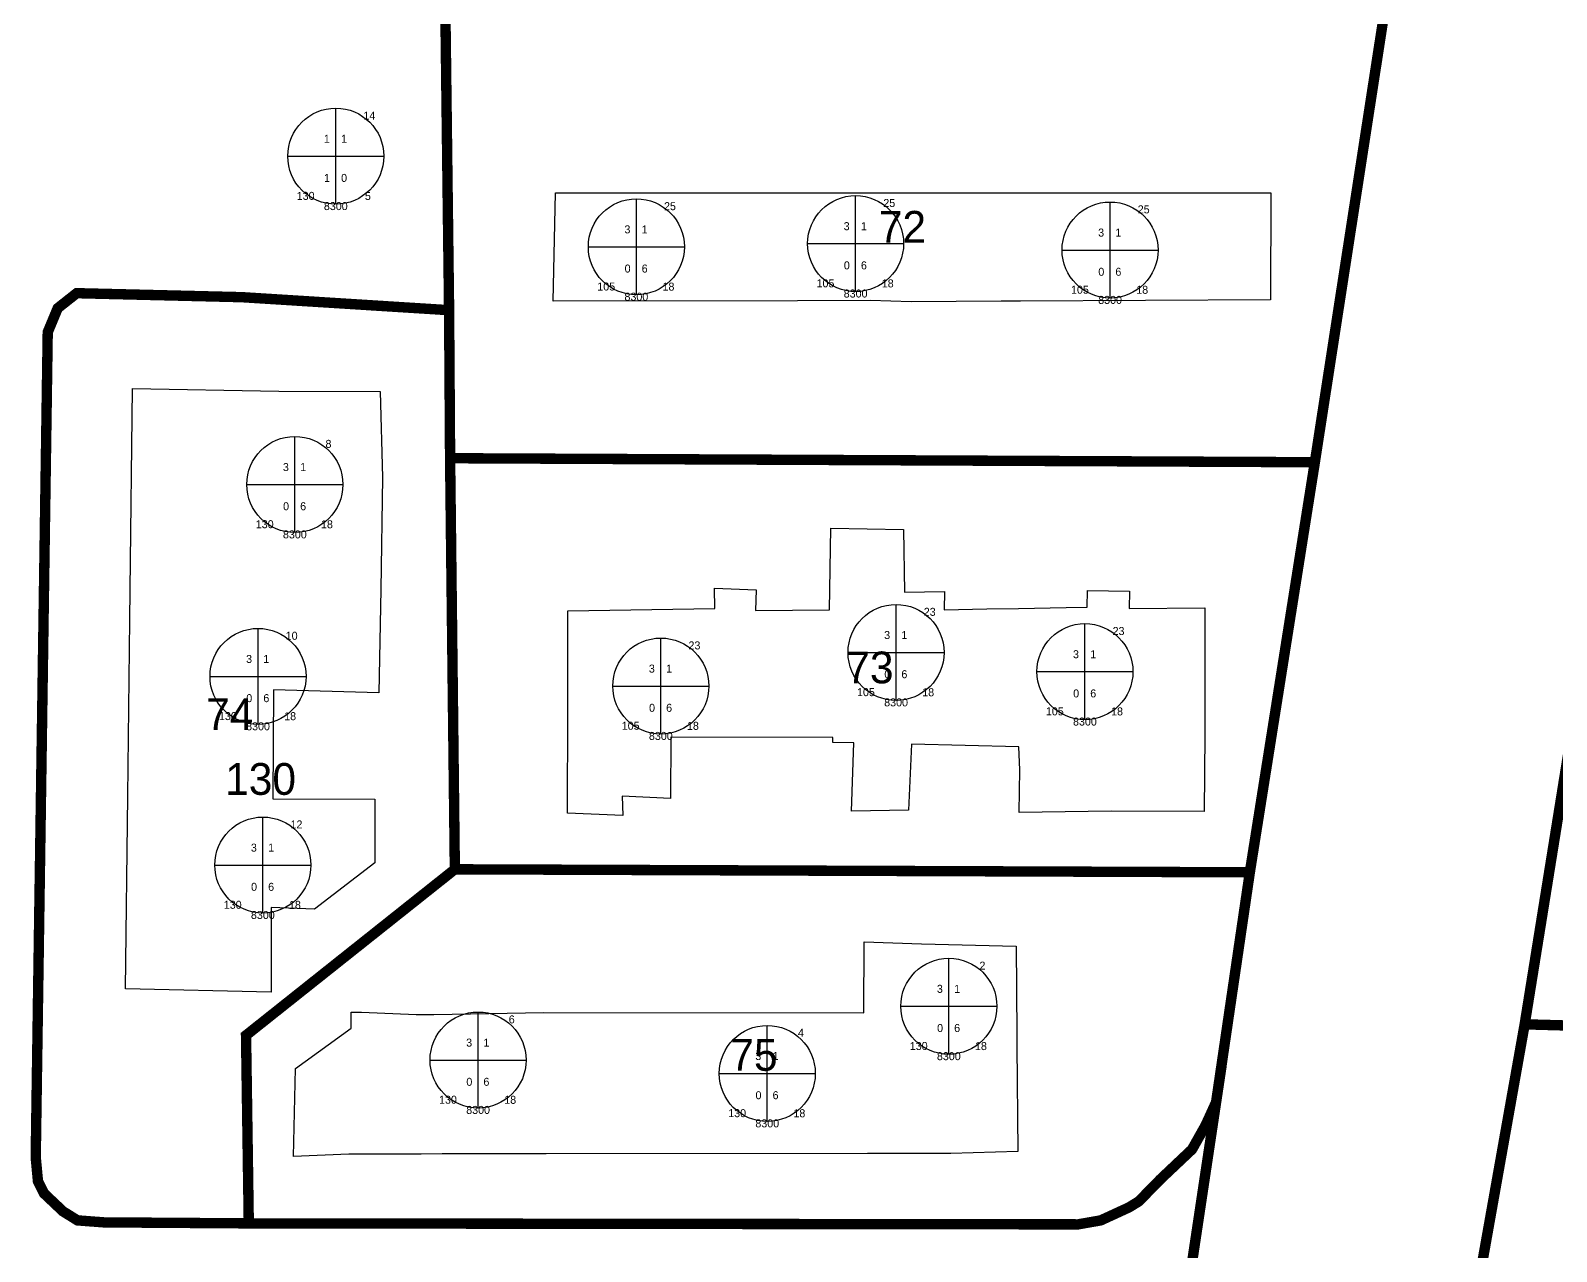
# Model space of a CAD drawing. Header units: inches. Extents: x 179568 to 180433, y 653998 to 654850.
# Drawn here: x 180182.6 to 180278, y 654543.6 to 654619.9 of the extents above; entities that cross this region are included whole.
import ezdxf
from ezdxf.enums import TextEntityAlignment as Align

# ---------------------------------------------------------------- set-up
doc = ezdxf.new("R2010")
doc.units = ezdxf.units.IN
doc.header["$MEASUREMENT"] = 0
for name, color, linetype in [('2200', 254, 'Continuous'), ('2203', 7, 'Continuous'), ('2206', 255, 'Continuous'), ('9100', 255, 'Continuous'), ('chelkot lines', 1, 'Continuous'), ('chelkot numbers', 1, 'Continuous')]:
    doc.layers.add(name, color=color, linetype=linetype)
doc.styles.add('HEBTXT', font='HEBTXT.shx')
doc.styles.get("Standard").update_dxf_attribs({"font": 'arial.ttf'})

# ---------------------------------------------------------------- blocks, each defined once
blk = doc.blocks.new('2206')
at = {"color": 0, "lineweight": -2}
for p, q in [((0, -7.5), (0, 7.5)), ((-7.5, 0), (7.5, 0))]:
    blk.add_line(p, q, dxfattribs=at)
blk.add_circle((0, 0), 7.5, dxfattribs=at)
at = {"color": 0, "lineweight": -2, "style": 'HEBTXT'}
for tag, p in [('NUM-FLOORS', (-0.9326794411930036, 2.09944040011563)), ('NUM-BUSNS-CUR', (-0.9046843154182731, -4.023433771471908))]:
    blk.add_attdef(tag, text='', height=2, dxfattribs=at).set_placement(p, align=Align.RIGHT)
for tag, p in [('NUM-ENTR', (0.8310165110487883, 2.09944040011563)), ('NUM-APTS-CUR', (0.8310165110487883, -4.023433771471908))]:
    blk.add_attdef(tag, p, '', height=2, dxfattribs=at)
at = {"lineweight": -2, "style": 'HEBTXT', "flags": 1}
for tag, p in [('CITY-CODE', (0, -12.5)), ('STREET-CODE', (0, -15)), ('STRT_TYPE', (0, -27.5)), ('STREET-CODE-2', (0, -30))]:
    blk.add_attdef(tag, text='', height=2, dxfattribs=at).set_placement(p, align=Align.CENTER)
at = {"color": 0, "lineweight": -2, "style": 'HEBTXT'}
blk.add_attdef('BLDG-TYPE', text='', height=2, dxfattribs=at).set_placement((0, -22.5), align=Align.CENTER)
at = {"lineweight": -2, "style": 'HEBTXT'}
for tag, p in [('BLDG-NUM-2', (0, -32.5)), ('BLDG-LETTER-2', (0, -35))]:
    blk.add_attdef(tag, text='', height=2, dxfattribs=at).set_placement(p, align=Align.CENTER)
at = {"layer": '2203', "lineweight": -2, "style": 'HEBTXT'}
for tag, p in [('BLDG-NUM', (0, -17.5)), ('BLDG-LETTER', (0, -20))]:
    blk.add_attdef(tag, text='', height=2, dxfattribs=at).set_placement(p, align=Align.CENTER)

msp = doc.modelspace()

# ---------------------------------------------------------------- linework, layer by layer
at = {"layer": '2200'}
for points in [[(180244.49, 654602.94, 71.55), (180243.27, 654602.9300000002, 71.55), (180237.66, 654602.9, 74.34), (180235.11, 654602.9700000001, 74.34), (180230.55, 654602.9600000001, 74), (180230.55, 654602.9600000001, 74), (180215.28, 654602.94, 71.55), (180215.42, 654609.7000000001, 71.55), (180230.27, 654609.7000000001, 71.55), (180230.49, 654609.7000000001, 71.55), (180236.54, 654609.7000000001, 71.55), (180242.59, 654609.7100000001, 71.55), (180244.66, 654609.7100000001, 71.55), (180260.13, 654609.7100000001, 71.55), (180260.1, 654603.03, 71.55), (180244.49, 654602.94, 71.55)], [(180200.37, 654564.94, 71.23), (180197.67, 654565.05, 71.23), (180197.67, 654559.77, 71.23), (180188.57, 654559.9700000001, 71.23), (180188.7, 654572, 71.23), (180188.83, 654583.01, 71.23), (180188.85, 654584.9, 71.23), (180188.99, 654597.49, 71.23), (180198.14, 654597.32, 71.23), (180204.48, 654597.29, 65.91), (180204.62, 654591.92, 71.23), (180204.51, 654584.9300000002, 71.23), (180204.4, 654578.4600000001, 71.23), (180197.81, 654578.66, 71.23), (180197.76, 654571.85, 71.23), (180197.76, 654571.85, 71.23), (180204.14, 654571.8100000002, 71.23), (180204.15, 654567.8400000001, 71.23)], [(180237.48, 654571.13, 65.73), (180233.93, 654571.0600000002, 65.73), (180234.06, 654575.3300000001, 73.69), (180232.75, 654575.36, 73.69), (180232.75, 654575.6800000002, 73.76), (180232.74, 654575.6800000002, 73.76), (180222.64, 654575.69, 71.04000000000002), (180222.61, 654571.87, 71.04000000000002), (180219.59, 654572.01, 71.04000000000002), (180219.63, 654570.79, 71.04000000000002), (180216.17, 654570.94, 71.04000000000002), (180216.19, 654577.27, 71.04000000000002), (180216.2, 654583.5900000001, 71.04000000000002), (180225.39, 654583.74, 71.04000000000002), (180225.37, 654585, 71.04000000000002), (180227.96, 654584.9, 71.04000000000002), (180227.92, 654583.6, 71.04000000000002), (180232.55, 654583.65, 71.04000000000002), (180232.55, 654583.65, 71.04000000000002), (180232.63, 654588.76, 65.62), (180237.17, 654588.67, 65.62), (180237.23, 654584.76, 71.04000000000002), (180239.73, 654584.8, 71.04000000000002), (180239.72, 654583.66, 71.04000000000002), (180242.38, 654583.7100000001, 71.04000000000002), (180244.36, 654583.74, 71.04000000000002), (180244.36, 654583.74, 71.04000000000002), (180247.34, 654583.8, 71.04000000000002), (180248.65, 654583.82, 71.04000000000002), (180248.67, 654584.85, 71.04000000000002), (180251.29, 654584.8100000002, 71.04000000000002), (180251.28, 654583.73, 71.04000000000002), (180256.01, 654583.77, 71.04000000000002), (180256, 654575.8400000001, 71.04000000000002), (180255.96, 654571.05, 65.54000000000002), (180250.14, 654571.0600000002, 65.54000000000002), (180244.39, 654570.99, 72.02000000000001), (180244.45, 654573.66, 73.38000000000001), (180244.38, 654575.1, 73.69), (180244.38, 654575.1, 73.69), (180237.67, 654575.25, 73.69)], [(180234.69, 654558.4600000001, 64.88000000000001), (180234.69, 654558.4600000001, 64.88000000000001), (180234.71, 654562.9, 64.2), (180238.3, 654562.78, 64.2), (180244.22, 654562.64, 64.85000000000001), (180244.24, 654559.9500000001, 64.62), (180244.26, 654557.0600000002, 64.62), (180244.26, 654556.39, 64.21), (180244.31, 654549.8100000002, 64.21), (180240.14, 654549.6800000002, 70.35000000000001), (180234.93, 654549.67, 70.35000000000001), (180234.93, 654549.67, 70.35000000000001), (180214.84, 654549.65, 70.35000000000001), (180212.71, 654549.65, 70.35000000000001), (180209.28, 654549.65, 64.59), (180208.35, 654549.65, 64.59), (180207.04, 654549.64, 64.59), (180206.96, 654549.64, 65.96), (180206.56, 654549.64, 66.36), (180202.52, 654549.64, 70.35000000000001), (180199.05, 654549.49, 67.4), (180199.19, 654554.98, 67.4), (180202.66, 654557.51, 70.35000000000001), (180202.67, 654558.51, 70.35000000000001), (180203.31, 654558.51, 69.66), (180206.72, 654558.37, 69.96), (180207.83, 654558.37, 70.08), (180214.7, 654558.48, 70.93000000000002), (180214.7, 654558.48, 70.93000000000002)]]:
    msp.add_polyline3d(points, close=True, dxfattribs=at)
at = {"layer": 'chelkot lines', "color": 160, "linetype": 'Continuous', "true_color": 0x2323ff, "const_width": 0.65}
for points in [[(180237.4531000005, 654461.6250000016), (180243.9063000018, 654487.25), (180246.5000000009, 654497.6875), (180249.9531000005, 654514.4375), (180252.8905999996, 654527.9375), (180253.4219000023, 654531.0000000019), (180256.7031000004, 654552.8750000016), (180258.8125000009, 654567.250000002), (180262.875000001, 654592.8750000037), (180267.4219000004, 654622.3125000019), (180271.8125, 654649.3125), (180274.4375000018, 654666.0625), (180275.4219000013, 654676.0000000019), (180276, 654682.0625000017), (180294.4688000008, 654680.2500000037), (180292.6405999996, 654662.1875), (180282.4063000008, 654597.999999998), (180282.0625000009, 654595.5000000019), (180275.9844000004, 654557.7500000036), (180266.7968999995, 654506.1250000036), (180265.5469000013, 654500.3750000019), (180262.4688000008, 654479.5)], [(180208.5312999999, 654622.5000000019), (180208.7813000018, 654602.3750000017), (180195.8438000008, 654603.1875000017), (180185.5155999996, 654603.4375000017), (180184.3281000005, 654602.499999998), (180183.7030999996, 654600.999999998), (180182.9530999996, 654549.437500002), (180183.0938000008, 654547.9375000019), (180183.4688, 654547.1875), (180184.6562999999, 654546.0625000017), (180185.5625000009, 654545.5), (180187.2031000005, 654545.3750000017), (180196.2655999996, 654545.3124999981), (180248.0780999996, 654545.25), (180249.5000000009, 654545.5), (180251.2656000005, 654546.3125), (180251.8750000009, 654546.6875000017), (180253.218799999, 654548.0625), (180255.2031000005, 654549.9375), (180256.0469000004, 654551.4375), (180256.7031000004, 654552.8750000016), (180253.4219000023, 654531.0000000019)]]:
    msp.add_lwpolyline(points, dxfattribs=at)
for points in [[(180262.875000001, 654592.8750000037), (180208.8437999999, 654593.1250000017), (180208.7813000018, 654602.3750000017), (180208.5312999999, 654622.5000000019), (180267.4219000004, 654622.3125000019), (180262.875000001, 654592.8750000037)], [(180184.6562999999, 654546.0625000017), (180183.4688, 654547.1875), (180183.0938000008, 654547.9375000019), (180182.9530999996, 654549.437500002), (180183.7030999996, 654600.999999998), (180184.3281000005, 654602.499999998), (180185.5155999996, 654603.4375000017), (180195.8438000008, 654603.1875000017), (180208.7813000018, 654602.3750000017), (180208.8437999999, 654593.1250000017), (180209.1406000005, 654567.4375000019), (180196.0938000008, 654557.0625), (180196.2655999996, 654545.3124999981), (180187.2031000005, 654545.3750000017), (180185.5625000009, 654545.5), (180184.6562999999, 654546.0625000017)], [(180309.8594000023, 654556.8125), (180275.9844000004, 654557.7500000036), (180282.0625000009, 654595.5000000019), (180310.3281000014, 654595.8125), (180310.1250000009, 654572.8125000017), (180309.8594000023, 654556.8125)], [(180258.8125000009, 654567.250000002), (180209.1406000005, 654567.4375000019), (180208.8437999999, 654593.1250000017), (180262.875000001, 654592.8750000037), (180258.8125000009, 654567.250000002)], [(180249.5000000009, 654545.5), (180248.0780999996, 654545.25), (180196.2655999996, 654545.3124999981), (180196.0938000008, 654557.0625), (180209.1406000005, 654567.4375000019), (180258.8125000009, 654567.250000002), (180256.7031000004, 654552.8750000016), (180256.0469000004, 654551.4375), (180255.2031000005, 654549.9375), (180253.218799999, 654548.0625), (180251.8750000009, 654546.6875000017), (180251.2656000005, 654546.3125), (180249.5000000009, 654545.5)], [(180268.0937999999, 654494.9375), (180266.5313000008, 654496.7500000017), (180265.749999999, 654498.5625), (180265.5469000013, 654500.3750000019), (180266.7968999995, 654506.1250000036), (180275.9844000004, 654557.7500000036), (180309.8594000023, 654556.8125), (180306.8594000023, 654543.8750000017), (180300.3438000017, 654514.6875000037), (180295.2656000005, 654491.25), (180272.4063000008, 654493.5000000037), (180269.9375000019, 654494.0000000017), (180268.0937999999, 654494.9375)]]:
    msp.add_lwpolyline(points, close=True, dxfattribs=at)

# ---------------------------------------------------------------- block references
at = {"layer": '2206'}
ref = msp.add_blockref('2206', (180201.7012, 654611.9983), dxfattribs=dict(at, xscale=0.4, yscale=0.4))
ref.add_attrib('CITY_CODE', '8300', dxfattribs={"layer": '9100', "color": 7, "height": 0.5, "style": 'HEBTXT'}).set_placement((180201.7012, 654608.6304699878), align=Align.CENTER)
ref.add_attrib('STREET_COD', '130', dxfattribs={"layer": '9100', "color": 7, "height": 0.5, "style": 'HEBTXT'}).set_placement((180199.8191024847, 654609.2680743989), align=Align.CENTER)
ref.add_attrib('BLDG_NUM', '14', dxfattribs={"layer": '2203', "color": 7, "height": 0.5, "style": 'HEBTXT'}).set_placement((180203.8023359996, 654614.2874062475), align=Align.CENTER)
ref.add_attrib('STRT_TYPE', '5', dxfattribs={"layer": '9100', "color": 7, "height": 0.5, "style": 'HEBTXT'}).set_placement((180203.7070642885, 654609.2616092875), align=Align.CENTER)
ref.add_attrib('NUM_FLOORS', '1', dxfattribs={"layer": '0', "color": 0, "height": 0.5, "style": 'HEBTXT'}).set_placement((180201.3281282235, 654612.83807616), align=Align.RIGHT)
ref.add_attrib('NUM_ENTR', '1', (180202.0336066044, 654612.83807616), dxfattribs={"layer": '0', "color": 0, "height": 0.5, "style": 'HEBTXT'})
ref.add_attrib('NUM_APTS_C', '0', (180202.0336066044, 654610.3889264914), dxfattribs={"layer": '0', "color": 0, "height": 0.5, "style": 'HEBTXT'})
ref.add_attrib('NUM_BUSNS_', '1', dxfattribs={"layer": '0', "color": 0, "height": 0.5, "style": 'HEBTXT'}).set_placement((180201.3393262739, 654610.3889264914), align=Align.RIGHT)
ref = msp.add_blockref('2206', (180220.481775681, 654606.3347736787), dxfattribs=dict(at, xscale=0.4, yscale=0.4))
ref.add_attrib('CITY_CODE', '8300', dxfattribs={"layer": '9100', "color": 7, "height": 0.5, "style": 'HEBTXT'}).set_placement((180220.481775681, 654602.9669436665), align=Align.CENTER)
ref.add_attrib('STREET_COD', '105', dxfattribs={"layer": '9100', "color": 7, "height": 0.5, "style": 'HEBTXT'}).set_placement((180218.5996781657, 654603.6045480776), align=Align.CENTER)
ref.add_attrib('BLDG_NUM', '25', dxfattribs={"layer": '2203', "color": 7, "height": 0.5, "style": 'HEBTXT'}).set_placement((180222.5829116806, 654608.6238799262), align=Align.CENTER)
ref.add_attrib('STRT_TYPE', '18', dxfattribs={"layer": '9100', "color": 7, "height": 0.5, "style": 'HEBTXT'}).set_placement((180222.4876399694, 654603.5980829662), align=Align.CENTER)
ref.add_attrib('NUM_FLOORS', '3', dxfattribs={"layer": '0', "color": 0, "height": 0.5, "style": 'HEBTXT'}).set_placement((180220.1087039045, 654607.1745498388), align=Align.RIGHT)
ref.add_attrib('NUM_ENTR', '1', (180220.8141822854, 654607.1745498388), dxfattribs={"layer": '0', "color": 0, "height": 0.5, "style": 'HEBTXT'})
ref.add_attrib('NUM_APTS_C', '6', (180220.8141822854, 654604.7254001701), dxfattribs={"layer": '0', "color": 0, "height": 0.5, "style": 'HEBTXT'})
ref.add_attrib('NUM_BUSNS_', '0', dxfattribs={"layer": '0', "color": 0, "height": 0.5, "style": 'HEBTXT'}).set_placement((180220.1199019548, 654604.7254001701), align=Align.RIGHT)
ref = msp.add_blockref('2206', (180234.1811010239, 654606.5346092187), dxfattribs=dict(at, xscale=0.4, yscale=0.4))
ref.add_attrib('CITY_CODE', '8300', dxfattribs={"layer": '9100', "color": 7, "height": 0.5, "style": 'HEBTXT'}).set_placement((180234.1811010239, 654603.1667792065), align=Align.CENTER)
ref.add_attrib('STREET_COD', '105', dxfattribs={"layer": '9100', "color": 7, "height": 0.5, "style": 'HEBTXT'}).set_placement((180232.2990035086, 654603.8043836176), align=Align.CENTER)
ref.add_attrib('BLDG_NUM', '25', dxfattribs={"layer": '2203', "color": 7, "height": 0.5, "style": 'HEBTXT'}).set_placement((180236.2822370235, 654608.8237154662), align=Align.CENTER)
ref.add_attrib('STRT_TYPE', '18', dxfattribs={"layer": '9100', "color": 7, "height": 0.5, "style": 'HEBTXT'}).set_placement((180236.1869653123, 654603.7979185062), align=Align.CENTER)
ref.add_attrib('NUM_FLOORS', '3', dxfattribs={"layer": '0', "color": 0, "height": 0.5, "style": 'HEBTXT'}).set_placement((180233.8080292474, 654607.3743853788), align=Align.RIGHT)
ref.add_attrib('NUM_ENTR', '1', (180234.5135076283, 654607.3743853788), dxfattribs={"layer": '0', "color": 0, "height": 0.5, "style": 'HEBTXT'})
ref.add_attrib('NUM_APTS_C', '6', (180234.5135076283, 654604.9252357101), dxfattribs={"layer": '0', "color": 0, "height": 0.5, "style": 'HEBTXT'})
ref.add_attrib('NUM_BUSNS_', '0', dxfattribs={"layer": '0', "color": 0, "height": 0.5, "style": 'HEBTXT'}).set_placement((180233.8192272977, 654604.9252357101), align=Align.RIGHT)
ref = msp.add_blockref('2206', (180250.0803146263, 654606.1349381387), dxfattribs=dict(at, xscale=0.4, yscale=0.4))
ref.add_attrib('CITY_CODE', '8300', dxfattribs={"layer": '9100', "color": 7, "height": 0.5, "style": 'HEBTXT'}).set_placement((180250.0803146263, 654602.7671081264), align=Align.CENTER)
ref.add_attrib('STREET_COD', '105', dxfattribs={"layer": '9100', "color": 7, "height": 0.5, "style": 'HEBTXT'}).set_placement((180248.198217111, 654603.4047125375), align=Align.CENTER)
ref.add_attrib('BLDG_NUM', '25', dxfattribs={"layer": '2203', "color": 7, "height": 0.5, "style": 'HEBTXT'}).set_placement((180252.181450626, 654608.4240443861), align=Align.CENTER)
ref.add_attrib('STRT_TYPE', '18', dxfattribs={"layer": '9100', "color": 7, "height": 0.5, "style": 'HEBTXT'}).set_placement((180252.0861789148, 654603.3982474261), align=Align.CENTER)
ref.add_attrib('NUM_FLOORS', '3', dxfattribs={"layer": '0', "color": 0, "height": 0.5, "style": 'HEBTXT'}).set_placement((180249.7072428499, 654606.9747142987), align=Align.RIGHT)
ref.add_attrib('NUM_ENTR', '1', (180250.4127212308, 654606.9747142987), dxfattribs={"layer": '0', "color": 0, "height": 0.5, "style": 'HEBTXT'})
ref.add_attrib('NUM_APTS_C', '6', (180250.4127212308, 654604.52556463), dxfattribs={"layer": '0', "color": 0, "height": 0.5, "style": 'HEBTXT'})
ref.add_attrib('NUM_BUSNS_', '0', dxfattribs={"layer": '0', "color": 0, "height": 0.5, "style": 'HEBTXT'}).set_placement((180249.7184409002, 654604.52556463), align=Align.RIGHT)
ref = msp.add_blockref('2206', (180199.1430526115, 654591.4823793794), dxfattribs=dict(at, xscale=0.4, yscale=0.4))
ref.add_attrib('CITY_CODE', '8300', dxfattribs={"layer": '9100', "color": 7, "height": 0.5, "style": 'HEBTXT'}).set_placement((180199.1430526115, 654588.1145493672), align=Align.CENTER)
ref.add_attrib('STREET_COD', '130', dxfattribs={"layer": '9100', "color": 7, "height": 0.5, "style": 'HEBTXT'}).set_placement((180197.2609550962, 654588.7521537783), align=Align.CENTER)
ref.add_attrib('BLDG_NUM', '8', dxfattribs={"layer": '2203', "color": 7, "height": 0.5, "style": 'HEBTXT'}).set_placement((180201.2441886111, 654593.7714856269), align=Align.CENTER)
ref.add_attrib('STRT_TYPE', '18', dxfattribs={"layer": '9100', "color": 7, "height": 0.5, "style": 'HEBTXT'}).set_placement((180201.1489169, 654588.7456886669), align=Align.CENTER)
ref.add_attrib('NUM_FLOORS', '3', dxfattribs={"layer": '0', "color": 0, "height": 0.5, "style": 'HEBTXT'}).set_placement((180198.769980835, 654592.3221555395), align=Align.RIGHT)
ref.add_attrib('NUM_ENTR', '1', (180199.4754592159, 654592.3221555395), dxfattribs={"layer": '0', "color": 0, "height": 0.5, "style": 'HEBTXT'})
ref.add_attrib('NUM_APTS_C', '6', (180199.4754592159, 654589.8730058708), dxfattribs={"layer": '0', "color": 0, "height": 0.5, "style": 'HEBTXT'})
ref.add_attrib('NUM_BUSNS_', '0', dxfattribs={"layer": '0', "color": 0, "height": 0.5, "style": 'HEBTXT'}).set_placement((180198.7811788853, 654589.8730058708), align=Align.RIGHT)
ref = msp.add_blockref('2206', (180236.7092550558, 654580.9867073784), dxfattribs=dict(at, xscale=0.4, yscale=0.4))
ref.add_attrib('CITY_CODE', '8300', dxfattribs={"layer": '9100', "color": 7, "height": 0.5, "style": 'HEBTXT'}).set_placement((180236.7092550558, 654577.6188773662), align=Align.CENTER)
ref.add_attrib('STREET_COD', '105', dxfattribs={"layer": '9100', "color": 7, "height": 0.5, "style": 'HEBTXT'}).set_placement((180234.8271575405, 654578.2564817773), align=Align.CENTER)
ref.add_attrib('BLDG_NUM', '23', dxfattribs={"layer": '2203', "color": 7, "height": 0.5, "style": 'HEBTXT'}).set_placement((180238.8103910554, 654583.2758136259), align=Align.CENTER)
ref.add_attrib('STRT_TYPE', '18', dxfattribs={"layer": '9100', "color": 7, "height": 0.5, "style": 'HEBTXT'}).set_placement((180238.7151193443, 654578.2500166659), align=Align.CENTER)
ref.add_attrib('NUM_FLOORS', '3', dxfattribs={"layer": '0', "color": 0, "height": 0.5, "style": 'HEBTXT'}).set_placement((180236.3361832793, 654581.8264835385), align=Align.RIGHT)
ref.add_attrib('NUM_ENTR', '1', (180237.0416616602, 654581.8264835385), dxfattribs={"layer": '0', "color": 0, "height": 0.5, "style": 'HEBTXT'})
ref.add_attrib('NUM_APTS_C', '6', (180237.0416616602, 654579.3773338698), dxfattribs={"layer": '0', "color": 0, "height": 0.5, "style": 'HEBTXT'})
ref.add_attrib('NUM_BUSNS_', '0', dxfattribs={"layer": '0', "color": 0, "height": 0.5, "style": 'HEBTXT'}).set_placement((180236.3473813297, 654579.3773338698), align=Align.RIGHT)
ref = msp.add_blockref('2206', (180248.5086663114, 654579.7876941381), dxfattribs=dict(at, xscale=0.4, yscale=0.4))
ref.add_attrib('CITY_CODE', '8300', dxfattribs={"layer": '9100', "color": 7, "height": 0.5, "style": 'HEBTXT'}).set_placement((180248.5086663114, 654576.4198641259), align=Align.CENTER)
ref.add_attrib('STREET_COD', '105', dxfattribs={"layer": '9100', "color": 7, "height": 0.5, "style": 'HEBTXT'}).set_placement((180246.6265687961, 654577.057468537), align=Align.CENTER)
ref.add_attrib('BLDG_NUM', '23', dxfattribs={"layer": '2203', "color": 7, "height": 0.5, "style": 'HEBTXT'}).set_placement((180250.609802311, 654582.0768003856), align=Align.CENTER)
ref.add_attrib('STRT_TYPE', '18', dxfattribs={"layer": '9100', "color": 7, "height": 0.5, "style": 'HEBTXT'}).set_placement((180250.5145305998, 654577.0510034256), align=Align.CENTER)
ref.add_attrib('NUM_FLOORS', '3', dxfattribs={"layer": '0', "color": 0, "height": 0.5, "style": 'HEBTXT'}).set_placement((180248.1355945349, 654580.6274702982), align=Align.RIGHT)
ref.add_attrib('NUM_ENTR', '1', (180248.8410729158, 654580.6274702982), dxfattribs={"layer": '0', "color": 0, "height": 0.5, "style": 'HEBTXT'})
ref.add_attrib('NUM_APTS_C', '6', (180248.8410729158, 654578.1783206295), dxfattribs={"layer": '0', "color": 0, "height": 0.5, "style": 'HEBTXT'})
ref.add_attrib('NUM_BUSNS_', '0', dxfattribs={"layer": '0', "color": 0, "height": 0.5, "style": 'HEBTXT'}).set_placement((180248.1467925852, 654578.1783206295), align=Align.RIGHT)
ref = msp.add_blockref('2206', (180196.8431785085, 654579.492231042), dxfattribs=dict(at, xscale=0.4, yscale=0.4))
ref.add_attrib('CITY_CODE', '8300', dxfattribs={"layer": '9100', "color": 7, "height": 0.5, "style": 'HEBTXT'}).set_placement((180196.8431785085, 654576.1244010298), align=Align.CENTER)
ref.add_attrib('STREET_COD', '130', dxfattribs={"layer": '9100', "color": 7, "height": 0.5, "style": 'HEBTXT'}).set_placement((180194.9610809932, 654576.7620054409), align=Align.CENTER)
ref.add_attrib('BLDG_NUM', '10', dxfattribs={"layer": '2203', "color": 7, "height": 0.5, "style": 'HEBTXT'}).set_placement((180198.9443145081, 654581.7813372895), align=Align.CENTER)
ref.add_attrib('STRT_TYPE', '18', dxfattribs={"layer": '9100', "color": 7, "height": 0.5, "style": 'HEBTXT'}).set_placement((180198.849042797, 654576.7555403295), align=Align.CENTER)
ref.add_attrib('NUM_FLOORS', '3', dxfattribs={"layer": '0', "color": 0, "height": 0.5, "style": 'HEBTXT'}).set_placement((180196.470106732, 654580.3320072021), align=Align.RIGHT)
ref.add_attrib('NUM_ENTR', '1', (180197.1755851129, 654580.3320072021), dxfattribs={"layer": '0', "color": 0, "height": 0.5, "style": 'HEBTXT'})
ref.add_attrib('NUM_APTS_C', '6', (180197.1755851129, 654577.8828575334), dxfattribs={"layer": '0', "color": 0, "height": 0.5, "style": 'HEBTXT'})
ref.add_attrib('NUM_BUSNS_', '0', dxfattribs={"layer": '0', "color": 0, "height": 0.5, "style": 'HEBTXT'}).set_placement((180196.4813047824, 654577.8828575334), align=Align.RIGHT)
ref = msp.add_blockref('2206', (180222.0099880686, 654578.8884302244), dxfattribs=dict(at, xscale=0.4, yscale=0.4))
ref.add_attrib('CITY_CODE', '8300', dxfattribs={"layer": '9100', "color": 7, "height": 0.5, "style": 'HEBTXT'}).set_placement((180222.0099880686, 654575.5206002122), align=Align.CENTER)
ref.add_attrib('STREET_COD', '105', dxfattribs={"layer": '9100', "color": 7, "height": 0.5, "style": 'HEBTXT'}).set_placement((180220.1278905533, 654576.1582046233), align=Align.CENTER)
ref.add_attrib('BLDG_NUM', '23', dxfattribs={"layer": '2203', "color": 7, "height": 0.5, "style": 'HEBTXT'}).set_placement((180224.1111240683, 654581.1775364719), align=Align.CENTER)
ref.add_attrib('STRT_TYPE', '18', dxfattribs={"layer": '9100', "color": 7, "height": 0.5, "style": 'HEBTXT'}).set_placement((180224.0158523571, 654576.1517395119), align=Align.CENTER)
ref.add_attrib('NUM_FLOORS', '3', dxfattribs={"layer": '0', "color": 0, "height": 0.5, "style": 'HEBTXT'}).set_placement((180221.6369162922, 654579.7282063845), align=Align.RIGHT)
ref.add_attrib('NUM_ENTR', '1', (180222.3423946731, 654579.7282063845), dxfattribs={"layer": '0', "color": 0, "height": 0.5, "style": 'HEBTXT'})
ref.add_attrib('NUM_APTS_C', '6', (180222.3423946731, 654577.2790567158), dxfattribs={"layer": '0', "color": 0, "height": 0.5, "style": 'HEBTXT'})
ref.add_attrib('NUM_BUSNS_', '0', dxfattribs={"layer": '0', "color": 0, "height": 0.5, "style": 'HEBTXT'}).set_placement((180221.6481143425, 654577.2790567158), align=Align.RIGHT)
ref = msp.add_blockref('2206', (180197.1431526808, 654567.7019182447), dxfattribs=dict(at, xscale=0.4, yscale=0.4))
ref.add_attrib('CITY_CODE', '8300', dxfattribs={"layer": '9100', "color": 7, "height": 0.5, "style": 'HEBTXT'}).set_placement((180197.1431526808, 654564.3340882325), align=Align.CENTER)
ref.add_attrib('STREET_COD', '130', dxfattribs={"layer": '9100', "color": 7, "height": 0.5, "style": 'HEBTXT'}).set_placement((180195.2610551655, 654564.9716926436), align=Align.CENTER)
ref.add_attrib('BLDG_NUM', '12', dxfattribs={"layer": '2203', "color": 7, "height": 0.5, "style": 'HEBTXT'}).set_placement((180199.2442886804, 654569.9910244922), align=Align.CENTER)
ref.add_attrib('STRT_TYPE', '18', dxfattribs={"layer": '9100', "color": 7, "height": 0.5, "style": 'HEBTXT'}).set_placement((180199.1490169693, 654564.9652275322), align=Align.CENTER)
ref.add_attrib('NUM_FLOORS', '3', dxfattribs={"layer": '0', "color": 0, "height": 0.5, "style": 'HEBTXT'}).set_placement((180196.7700809043, 654568.5416944048), align=Align.RIGHT)
ref.add_attrib('NUM_ENTR', '1', (180197.4755592852, 654568.5416944048), dxfattribs={"layer": '0', "color": 0, "height": 0.5, "style": 'HEBTXT'})
ref.add_attrib('NUM_APTS_C', '6', (180197.4755592852, 654566.0925447361), dxfattribs={"layer": '0', "color": 0, "height": 0.5, "style": 'HEBTXT'})
ref.add_attrib('NUM_BUSNS_', '0', dxfattribs={"layer": '0', "color": 0, "height": 0.5, "style": 'HEBTXT'}).set_placement((180196.7812789546, 654566.0925447361), align=Align.RIGHT)
ref = msp.add_blockref('2206', (180240.005376253, 654558.8780912613), dxfattribs=dict(at, xscale=0.4, yscale=0.4))
ref.add_attrib('CITY_CODE', '8300', dxfattribs={"layer": '9100', "color": 7, "height": 0.5, "style": 'HEBTXT'}).set_placement((180240.005376253, 654555.510261249), align=Align.CENTER)
ref.add_attrib('STREET_COD', '130', dxfattribs={"layer": '9100', "color": 7, "height": 0.5, "style": 'HEBTXT'}).set_placement((180238.1232787377, 654556.1478656601), align=Align.CENTER)
ref.add_attrib('BLDG_NUM', '2', dxfattribs={"layer": '2203', "color": 7, "height": 0.5, "style": 'HEBTXT'}).set_placement((180242.1065122526, 654561.1671975087), align=Align.CENTER)
ref.add_attrib('STRT_TYPE', '18', dxfattribs={"layer": '9100', "color": 7, "height": 0.5, "style": 'HEBTXT'}).set_placement((180242.0112405414, 654556.1414005487), align=Align.CENTER)
ref.add_attrib('NUM_FLOORS', '3', dxfattribs={"layer": '0', "color": 0, "height": 0.5, "style": 'HEBTXT'}).set_placement((180239.6323044765, 654559.7178674213), align=Align.RIGHT)
ref.add_attrib('NUM_ENTR', '1', (180240.3377828574, 654559.7178674213), dxfattribs={"layer": '0', "color": 0, "height": 0.5, "style": 'HEBTXT'})
ref.add_attrib('NUM_APTS_C', '6', (180240.3377828574, 654557.2687177527), dxfattribs={"layer": '0', "color": 0, "height": 0.5, "style": 'HEBTXT'})
ref.add_attrib('NUM_BUSNS_', '0', dxfattribs={"layer": '0', "color": 0, "height": 0.5, "style": 'HEBTXT'}).set_placement((180239.6435025268, 654557.2687177527), align=Align.RIGHT)
ref = msp.add_blockref('2206', (180210.5932623105, 654555.5192958488), dxfattribs=dict(at, xscale=0.4, yscale=0.4))
ref.add_attrib('CITY_CODE', '8300', dxfattribs={"layer": '9100', "color": 7, "height": 0.5, "style": 'HEBTXT'}).set_placement((180210.5932623105, 654552.1514658366), align=Align.CENTER)
ref.add_attrib('STREET_COD', '130', dxfattribs={"layer": '9100', "color": 7, "height": 0.5, "style": 'HEBTXT'}).set_placement((180208.7111647952, 654552.7890702477), align=Align.CENTER)
ref.add_attrib('BLDG_NUM', '6', dxfattribs={"layer": '2203', "color": 7, "height": 0.5, "style": 'HEBTXT'}).set_placement((180212.6943983102, 654557.8084020963), align=Align.CENTER)
ref.add_attrib('STRT_TYPE', '18', dxfattribs={"layer": '9100', "color": 7, "height": 0.5, "style": 'HEBTXT'}).set_placement((180212.599126599, 654552.7826051363), align=Align.CENTER)
ref.add_attrib('NUM_FLOORS', '3', dxfattribs={"layer": '0', "color": 0, "height": 0.5, "style": 'HEBTXT'}).set_placement((180210.220190534, 654556.3590720089), align=Align.RIGHT)
ref.add_attrib('NUM_ENTR', '1', (180210.9256689149, 654556.3590720089), dxfattribs={"layer": '0', "color": 0, "height": 0.5, "style": 'HEBTXT'})
ref.add_attrib('NUM_APTS_C', '6', (180210.9256689149, 654553.9099223402), dxfattribs={"layer": '0', "color": 0, "height": 0.5, "style": 'HEBTXT'})
ref.add_attrib('NUM_BUSNS_', '0', dxfattribs={"layer": '0', "color": 0, "height": 0.5, "style": 'HEBTXT'}).set_placement((180210.2313885844, 654553.9099223402), align=Align.RIGHT)
ref = msp.add_blockref('2206', (180228.6607108646, 654554.6796009791), dxfattribs=dict(at, xscale=0.4, yscale=0.4))
ref.add_attrib('CITY_CODE', '8300', dxfattribs={"layer": '9100', "color": 7, "height": 0.5, "style": 'HEBTXT'}).set_placement((180228.6607108646, 654551.3117709669), align=Align.CENTER)
ref.add_attrib('STREET_COD', '130', dxfattribs={"layer": '9100', "color": 7, "height": 0.5, "style": 'HEBTXT'}).set_placement((180226.7786133493, 654551.949375378), align=Align.CENTER)
ref.add_attrib('BLDG_NUM', '4', dxfattribs={"layer": '2203', "color": 7, "height": 0.5, "style": 'HEBTXT'}).set_placement((180230.7618468643, 654556.9687072266), align=Align.CENTER)
ref.add_attrib('STRT_TYPE', '18', dxfattribs={"layer": '9100', "color": 7, "height": 0.5, "style": 'HEBTXT'}).set_placement((180230.6665751531, 654551.9429102666), align=Align.CENTER)
ref.add_attrib('NUM_FLOORS', '3', dxfattribs={"layer": '0', "color": 0, "height": 0.5, "style": 'HEBTXT'}).set_placement((180228.2876390882, 654555.5193771392), align=Align.RIGHT)
ref.add_attrib('NUM_ENTR', '1', (180228.9931174691, 654555.5193771392), dxfattribs={"layer": '0', "color": 0, "height": 0.5, "style": 'HEBTXT'})
ref.add_attrib('NUM_APTS_C', '6', (180228.9931174691, 654553.0702274705), dxfattribs={"layer": '0', "color": 0, "height": 0.5, "style": 'HEBTXT'})
ref.add_attrib('NUM_BUSNS_', '0', dxfattribs={"layer": '0', "color": 0, "height": 0.5, "style": 'HEBTXT'}).set_placement((180228.2988371385, 654553.0702274705), align=Align.RIGHT)

# ---------------------------------------------------------------- texts
at = {"layer": 'chelkot numbers', "color": 160, "true_color": 0x2323ff, "char_height": 0.2, "attachment_point": 7}
for s, insert, width in [('\\fMS Shell Dlg 2|i0|b0;\\H1.98443;72', (180235.6321907244, 654606.591385677), 2.910491791459828), ('\\fMS Shell Dlg 2|i0|b0;\\H1.98443;73', (180233.6007988904, 654579.0288381445), 2.910491791459828), ('\\fMS Shell Dlg 2|i0|b0;\\H1.98443;74', (180193.5974556404, 654576.1450568605), 2.910491791459828), ('\\fMS Shell Dlg 2|i0|b0;\\H1.98443;130', (180194.7890102048, 654572.062322982), 4.365737687189742), ('\\fMS Shell Dlg 2|i0|b0;\\H1.98443;75', (180226.3520167073, 654554.8200320394), 2.910491791459828)]:
    msp.add_mtext(s, dxfattribs=dict(at, insert=insert, width=width))

doc.saveas('drawing.dxf')
